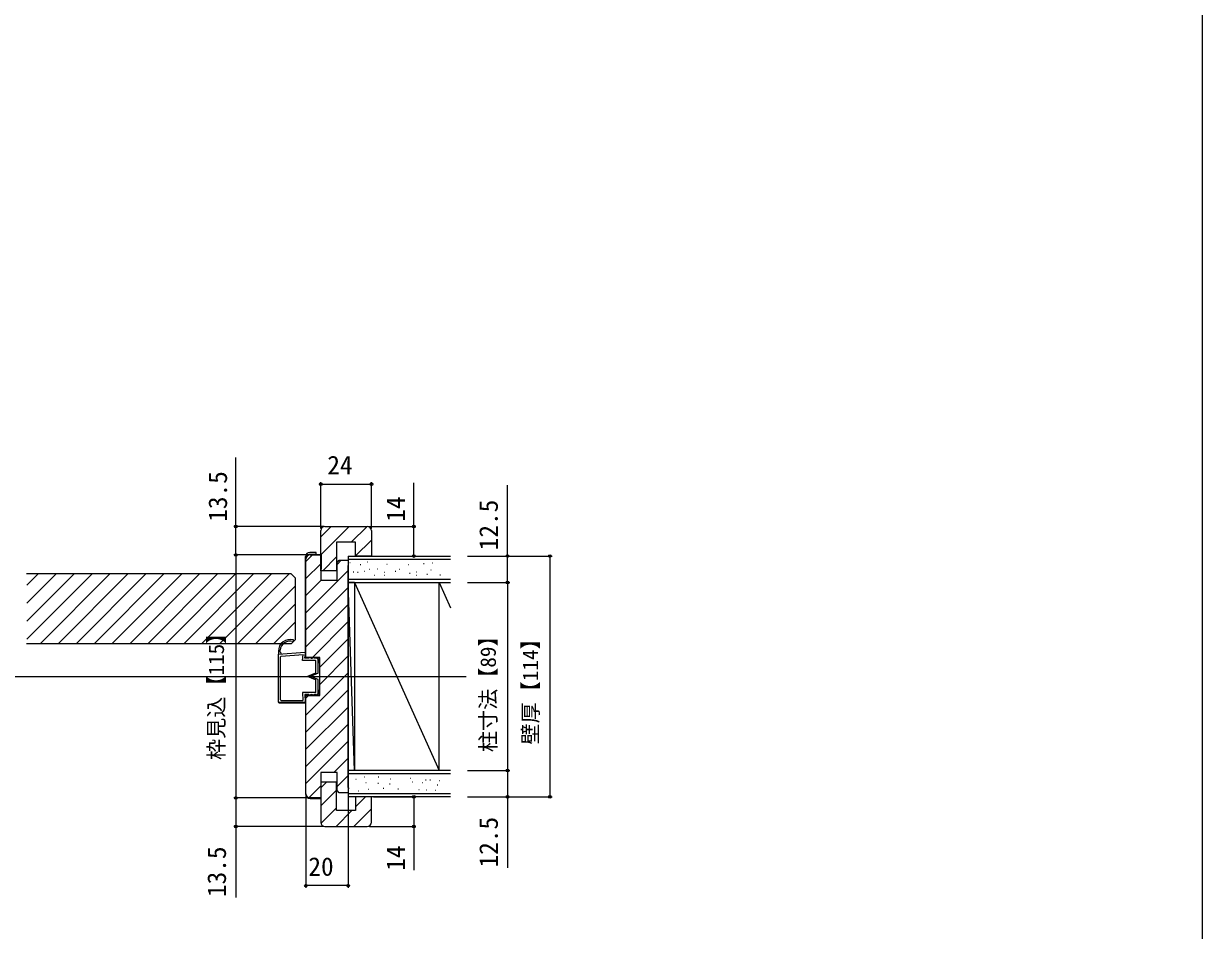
# Model space of a CAD drawing. Units: millimetres, scale not verified. Extents: x -525 to 525, y -784 to 780.
# Drawn here: x -33 to 525, y -112 to 317 of the extents above; entities that cross this region are included whole.
import ezdxf
from ezdxf.enums import TextEntityAlignment as Align

# ---------------------------------------------------------------- set-up
doc = ezdxf.new("R2010")
doc.units = ezdxf.units.MM
doc.header["$LTSCALE"] = 4
for name, color, linetype in [('0-3_YKK_12', 2, 'Continuous'), ('0-4_YKK_13', 4, 'Continuous'), ('0-5_YKK_D', 6, 'Continuous'), ('0-6_YKK_ZWAK', 7, 'Continuous'), ('0-7_YSS_K', 3, 'Continuous'), ('0-8_YSS_KE', 3, 'Continuous')]:
    doc.layers.add(name, color=color, linetype=linetype)
doc.styles.add('ＭＳ ゴシック', font='')
doc.styles.get('ＭＳ ゴシック').set_extended_font_data('MS Gothic')

msp = doc.modelspace()

# ---------------------------------------------------------------- linework, layer by layer
at = {"layer": '0-3_YKK_12'}
for p, q in [((93.952, 56.891), (-31.248, 56.891)), ((-31.048, 51.557), (-25.714, 56.891)), ((-31.048, 43.072), (-17.229, 56.891)), ((-31.048, 34.587), (-8.744, 56.891)), ((-31.048, 26.101), (-0.259, 56.891)), ((-24.773, 23.891), (8.227, 56.891)), ((-16.288, 23.891), (16.712, 56.891)), ((-7.803, 23.891), (25.197, 56.891)), ((0.683, 23.891), (33.683, 56.891)), ((9.168, 23.891), (42.168, 56.891)), ((17.653, 23.891), (50.653, 56.891)), ((26.138, 23.891), (59.138, 56.891)), ((34.624, 23.891), (67.624, 56.891)), ((43.109, 23.891), (76.109, 56.891)), ((51.594, 23.891), (84.594, 56.891)), ((60.08, 23.891), (93.08, 56.891)), ((95.952, 54.891), (93.952, 56.891)), ((68.565, 23.891), (95.952, 51.278)), ((95.952, 25.891), (95.952, 54.891)), ((77.05, 23.891), (95.952, 42.793)), ((85.535, 23.891), (95.952, 34.307)), ((93.952, 23.891), (-31.248, 23.891)), ((95.952, 25.891), (93.952, 23.891)), ((87.752, 18.878), (87.752, -3.611)), ((-243.098, 8.391), (176.789, 8.391)), ((88.252, -4.111), (100.252, -4.111)), ((100.751, -3.581), (100.661, -1.084))]:
    msp.add_line(p, q, dxfattribs=at)
for centre, start, end in [((88.252, -3.611), 180, 270), ((100.252, -3.611), 270, 3.44813)]:
    msp.add_arc(centre, 0.5, start, end, dxfattribs=at)
at = {"layer": '0-4_YKK_13'}
for p, q in [((100.752, 63.891), (100.752, 65.091)), ((105.752, 66.091), (102.752, 66.091)), ((87.902, 20.389), (87.902, 18.889)), ((87.902, 18.889), (100.402, 19.889)), ((87.902, -3.611), (87.902, 18.889)), ((87.902, -3.611), (87.902, 18.425)), ((88.952, -2.611), (88.952, 17.651)), ((89.102, 19.595), (89.102, 18.985)), ((89.226, 17.95), (99.651, 18.77)), ((99.337, 15.939), (99.651, 18.77)), ((100.452, 16.989), (100.751, 19.518)), ((102.352, 16.989), (100.452, 16.989)), ((103.352, 16.989), (102.352, 17.389)), ((102.352, 17.389), (102.352, 16.989)), ((103.352, 16.989), (104.052, 16.989)), ((105.052, 16.989), (104.052, 17.389)), ((104.052, 17.389), (104.052, 16.989)), ((105.752, 16.989), (105.052, 16.989)), ((105.752, 17.389), (106.752, 16.389)), ((105.752, 17.389), (105.752, 16.989)), ((105.402, 15.939), (99.337, 15.939)), ((105.702, 10.202), (105.702, 15.639)), ((106.752, 9.889), (106.752, 16.389)), ((105.515, 9.924), (101.752, 8.389)), ((105.515, 6.854), (101.752, 8.389)), ((106.752, 9.889), (103.076, 8.389)), ((106.752, 6.889), (103.076, 8.389)), ((105.702, 1.139), (105.702, 6.576)), ((106.752, 0.389), (106.752, 6.889)), ((105.402, 0.839), (99.337, 0.839)), ((99.337, 0.839), (99.509, -2.911)), ((105.752, -0.611), (106.752, 0.389)), ((100.252, -3.961), (88.252, -3.961)), ((89.252, -2.911), (99.509, -2.911)), ((100.452, -0.211), (100.601, -3.59)), ((102.352, -0.211), (100.452, -0.211)), ((103.352, -0.211), (102.352, -0.611)), ((102.352, -0.611), (102.352, -0.211)), ((103.352, -0.211), (104.052, -0.211)), ((105.052, -0.211), (104.052, -0.611)), ((104.052, -0.611), (104.052, -0.211)), ((105.752, -0.211), (105.052, -0.211)), ((105.752, -0.611), (105.752, -0.211))]:
    msp.add_line(p, q, dxfattribs=at)
msp.add_lwpolyline([(105.752, 66.091), (105.752, 67.091), (102.752, 67.091)], dxfattribs=at)
for centre, radius, start, end in [((102.752, 65.091), 2, 90, 180), ((102.752, 65.091), 1, 90, 113.54302), ((93.402, 20.389), 5.5, 73.48217, 180), ((93.402, 20.389), 4.7, 73.48217, 173.85561), ((94.852, 25.279), 0.4, 253.48217, 0), ((94.852, 25.279), 0.4, 0, 73.48217), ((88.702, 20.389), 0.3, 116.88027, 262.81924), ((88.431, 20.924), 0.3, 296.88027, 353.85561), ((88.602, 19.595), 0.5, 0, 82.81924), ((89.252, 17.651), 0.3, 94.96974, 180), ((100.402, 19.539), 0.35, 356.55187, 90), ((105.402, 15.639), 0.3, 0, 90), ((105.402, 10.202), 0.3, 292.195, 0), ((105.402, 6.576), 0.3, 0, 67.805), ((105.402, 1.139), 0.3, 270, 0), ((88.252, -3.611), 0.35, 180, 270), ((89.252, -2.611), 0.3, 180, 270), ((100.252, -3.611), 0.35, 270, 3.44813)]:
    msp.add_arc(centre, radius, start, end, dxfattribs=at)
at = {"layer": '0-5_YKK_D'}
for p, q in [((107.952, 78.391), (107.952, 100.391)), ((107.952, 99.391), (131.952, 99.391)), ((131.952, 78.391), (131.952, 100.391)), ((109.452, 79.391), (66.752, 79.391)), ((130.952, 79.391), (152.952, 79.391)), ((101.952, 65.892), (66.752, 65.892)), ((101.952, 65.892), (66.752, 65.892)), ((67.752, 65.892), (67.752, -49.108)), ((132.952, 65.391), (152.952, 65.391)), ((177.382, 65.391), (217.382, 65.391)), ((177.382, 65.391), (197.382, 65.391)), ((216.382, 65.391), (216.382, -48.609)), ((177.382, 52.891), (197.382, 52.891)), ((177.382, 52.891), (197.382, 52.891)), ((196.382, 52.891), (196.382, -36.109)), ((177.38, -36.109), (197.382, -36.109)), ((177.38, -36.109), (197.382, -36.109)), ((101.952, -49.108), (66.752, -49.108)), ((101.952, -49.108), (66.752, -49.108)), ((100.953, -48.163), (100.953, -91.606)), ((120.952, -47.608), (120.952, -91.606)), ((132.952, -48.609), (152.952, -48.609)), ((177.382, -48.609), (217.382, -48.609)), ((177.382, -48.609), (197.382, -48.609)), ((109.452, -62.609), (66.752, -62.609)), ((130.952, -62.609), (152.952, -62.609)), ((120.952, -90.606), (100.953, -90.606))]:
    msp.add_line(p, q, dxfattribs=at)
for points in [[(67.752, 65.892), (67.752, 79.391), (67.752, 111.941)], [(151.952, 65.391), (151.952, 79.391), (151.952, 100.009)], [(196.382, 52.891), (196.382, 65.391), (196.382, 98.941)], [(196.382, -36.109), (196.382, -48.609), (196.382, -82.159)], [(67.752, -49.108), (67.752, -62.609), (67.752, -96.159)], [(151.952, -48.609), (151.952, -62.609), (151.952, -83.227)]]:
    msp.add_lwpolyline(points, dxfattribs=at)
for centre in [(107.952, 99.391), (131.952, 99.391), (67.752, 79.391), (151.952, 79.391), (67.752, 65.892), (67.752, 65.892), (151.952, 65.391), (196.382, 65.391), (216.382, 65.391), (196.382, 52.891), (196.382, 52.891), (196.382, -36.109), (196.382, -36.109), (67.752, -49.108), (67.752, -49.108), (151.952, -48.609), (196.382, -48.609), (216.382, -48.609), (67.752, -62.609), (151.952, -62.609), (100.953, -90.606), (120.952, -90.606)]:
    msp.add_circle(centre, 0.637, dxfattribs=at)
at = {"layer": '0-6_YKK_ZWAK'}
msp.add_lwpolyline([(-524.9, -783.5), (525.1, -783.5), (525.1, 746.5)], dxfattribs=at)
at = {"layer": '0-7_YSS_K'}
for p, q in [((107.952, 74.414), (112.928, 79.391)), ((108.115, 66.092), (121.414, 79.391)), ((122.399, 71.891), (129.899, 79.391)), ((124.452, 65.459), (131.952, 72.959)), ((100.952, 62.822), (104.022, 65.892)), ((100.952, 54.74), (107.952, 61.74)), ((108.899, 58.391), (115.452, 64.944)), ((115.652, 61.358), (117.687, 63.392)), ((120.952, 65.391), (169.382, 65.391)), ((120.952, 65.391), (120.952, 52.891)), ((120.952, 63.891), (169.382, 63.891)), ((121.896, 62.191), (121.696, 62.191)), ((130.276, 62.453), (130.076, 62.453)), ((139.442, 61.406), (139.242, 61.406)), ((156.822, 61.668), (156.622, 61.668)), ((161.012, 61.93), (160.812, 61.93)), ((100.952, 38.576), (120.952, 58.576)), ((120.952, -44.109), (120.952, 60.891)), ((123.545, 57.809), (123.345, 57.809)), ((125.594, 57.605), (125.394, 57.605)), ((126.872, 61.144), (126.672, 61.144)), ((128.667, 58.014), (128.467, 58.014)), ((131.062, 59.049), (130.862, 59.049)), ((133.419, 56.168), (133.219, 56.168)), ((135.019, 59.244), (134.819, 59.244)), ((138.298, 57.605), (138.098, 57.605)), ((138.298, 56.17), (138.098, 56.17)), ((143.42, 58.014), (143.22, 58.014)), ((145.429, 59.039), (145.229, 59.039)), ((149.489, 61.144), (149.289, 61.144)), ((150.199, 57.195), (149.999, 57.195)), ((153.272, 57.809), (153.072, 57.809)), ((153.272, 56.17), (153.072, 56.17)), ((158.393, 56.692), (158.193, 56.692)), ((160.239, 58.629), (160.039, 58.629)), ((164.542, 56.375), (164.342, 56.375)), ((100.952, 46.658), (108.187, 53.892)), ((100.952, 30.493), (120.952, 50.493)), ((120.952, 54.391), (169.382, 54.391)), ((120.952, 52.891), (169.382, 52.891)), ((123.952, 52.891), (120.952, 52.891)), ((123.952, 52.891), (163.952, -36.109)), ((123.952, 52.891), (123.952, -36.109)), ((163.952, -36.109), (163.952, 52.891)), ((163.952, 52.891), (169.382, 40.81)), ((100.952, 22.411), (120.952, 42.411)), ((104.015, 17.392), (120.952, 34.329)), ((107.452, 12.747), (120.952, 26.247)), ((107.452, 4.665), (120.952, 18.165)), ((100.952, -9.918), (120.952, 10.082)), ((100.952, -18), (120.952, 2)), ((100.952, -1.835), (102.18, -0.608)), ((100.952, -26.082), (120.952, -6.082)), ((100.952, -34.164), (120.952, -14.164)), ((100.952, -42.247), (120.952, -22.247)), ((114.173, -37.108), (120.952, -30.329)), ((115.652, -43.711), (120.952, -38.411)), ((169.382, -36.109), (120.952, -36.109)), ((169.382, -37.609), (120.952, -37.609)), ((102.287, -48.994), (107.952, -43.329)), ((108.152, -44.18), (110.722, -41.609)), ((120.952, -44.109), (120.952, -56.61)), ((121.291, -42.389), (121.091, -42.389)), ((121.438, -44.586), (121.238, -44.586)), ((124.774, -40.34), (124.574, -40.34)), ((128.872, -39.316), (128.672, -39.316)), ((129.487, -41.979), (129.287, -41.979)), ((135.224, -42.184), (135.024, -42.184)), ((135.383, -39.283), (135.183, -39.283)), ((140.757, -42.594), (140.557, -42.594)), ((140.962, -40.135), (140.762, -40.135)), ((150.404, -39.93), (150.204, -39.93)), ((151.428, -41.57), (151.228, -41.57)), ((156.141, -41.979), (155.941, -41.979)), ((157.78, -40.75), (157.58, -40.75)), ((159.829, -40.75), (159.629, -40.75)), ((163.304, -43.015), (163.104, -43.015)), ((164.337, -40.955), (164.137, -40.955)), ((107.952, -52.865), (115.452, -45.365)), ((120.838, -46.608), (120.952, -46.493)), ((169.382, -47.109), (120.952, -47.109)), ((169.382, -48.609), (120.952, -48.609)), ((124.452, -53.335), (129.178, -48.609)), ((125.89, -45.896), (125.69, -45.896)), ((127.856, -46.959), (127.856, -47.159)), ((130.669, -45.11), (130.469, -45.11)), ((137.74, -44.652), (137.54, -44.652)), ((144.68, -44.914), (144.48, -44.914)), ((154.498, -45.218), (154.298, -45.218)), ((158.132, -45.415), (157.932, -45.415)), ((162.453, -45.503), (162.253, -45.503)), ((108.056, -61.246), (115.452, -53.85)), ((115.178, -62.609), (122.678, -55.109)), ((123.663, -62.609), (131.952, -54.321))]:
    msp.add_line(p, q, dxfattribs=at)
for points in [[(123.952, 52.891), (123.952, -36.109), (120.952, 52.891), (120.952, -36.109)], [(123.952, -36.109), (120.952, -36.109), (120.952, -48.609)]]:
    msp.add_lwpolyline(points, dxfattribs=at)
at = {"layer": '0-8_YSS_KE'}
for p, q in [((109.952, 79.391), (129.952, 79.391)), ((100.752, 17.491), (100.752, 63.891)), ((109.952, -62.609), (129.952, -62.609))]:
    msp.add_line(p, q, dxfattribs=at)
for points in [[(131.952, 77.391), (131.952, 65.391), (124.452, 65.391), (124.452, 71.891), (115.452, 71.891), (115.452, 58.391), (107.952, 58.391), (107.952, 77.391)], [(107.452, 14.692), (107.252, 14.692), (107.252, 17.192), (100.752, 17.192), (100.752, 63.892)], [(100.952, -47.108), (100.952, -0.608), (107.452, -0.608), (107.452, 17.392), (100.952, 17.392), (100.952, 63.892)], [(102.952, 66.092), (108.152, 66.092), (108.152, 59.092), (107.952, 59.092)], [(102.952, 65.892), (107.952, 65.892), (107.952, 53.892), (115.652, 53.892), (115.652, 62.392), (116.652, 63.392), (120.952, 63.392)], [(120.952, 63.392), (120.952, -46.608), (116.652, -46.608), (115.652, -45.608), (115.652, -37.108), (107.952, -37.108), (107.952, -49.108), (102.952, -49.108)], [(107.452, 2.092), (107.252, 2.092), (107.252, -0.408), (100.752, -0.408), (100.752, -47.108)], [(102.952, -49.308), (108.152, -49.308), (108.152, -42.308), (107.952, -42.308)], [(131.952, -60.609), (131.952, -48.609), (124.452, -48.609), (124.452, -55.109), (115.452, -55.109), (115.452, -41.609), (107.952, -41.609), (107.952, -60.609)]]:
    msp.add_lwpolyline(points, dxfattribs=at)
for centre, radius, start, end in [((109.952, 77.391), 2, 90.00001, 179.99999), ((129.952, 77.391), 2, 0.00001, 89.99999), ((102.952, 63.892), 2.2, 90.00001, 179.99999), ((102.952, 63.892), 2, 90.00001, 179.99999), ((102.952, -47.108), 2.2, 180.00001, 269.99999), ((102.952, -47.108), 2, 180.00001, 269.99999), ((109.952, -60.609), 2, 180.00001, 269.99999), ((129.952, -60.609), 2, 270.00001, 359.99999)]:
    msp.add_arc(centre, radius, start, end, dxfattribs=at)

# ---------------------------------------------------------------- texts
at = {"layer": '0-5_YKK_D', "style": 'ＭＳ ゴシック'}
for s, p in [('24', (111.054, 101.391)), ('20', (102.089, -88.606))]:
    msp.add_text(s, height=8.798, dxfattribs=at).set_placement(p, align=Align.BOTTOM_LEFT)
for s, height, p in [('13.5', 8.798, (66.252, 81.6)), ('14', 8.798, (150.452, 81.6)), ('12.5', 8.798, (194.382, 68.1)), ('枠見込【115】', 7.331, (64.388, -31.125)), ('柱寸法【89】', 7.331, (193.018, -27.433)), ('壁厚【114】', 7.331, (213.018, -23.825)), ('12.5', 8.798, (194.382, -82)), ('14', 8.798, (150.452, -83.568)), ('13.5', 8.798, (65.752, -96))]:
    msp.add_text(s, height=height, rotation=90, dxfattribs=at).set_placement(p, align=Align.BOTTOM_LEFT)

doc.saveas('drawing.dxf')
